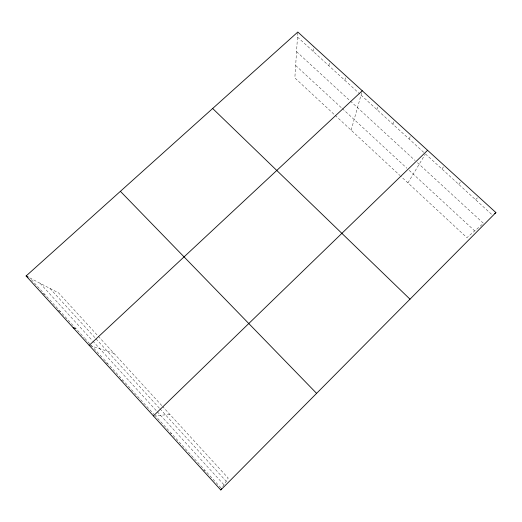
<?xml version="1.0" encoding="UTF-8"?>
<svg xmlns="http://www.w3.org/2000/svg" width="522" height="522" viewBox="0 0 522 522"><rect width="100%" height="100%" fill="white"/><g stroke="black" fill="none" stroke-linecap="round" stroke-linejoin="round"><path stroke-width="0.39" stroke-dasharray="2.61 1.96" d="M297.768 32.755L294.852 77.935L334.511 114.749M313.122 51.345L313.663 46.471M328.912 65.772L329.682 61.067M344.885 80.355L345.877 75.834M351.143 130.187L362.046 91.48M376.871 109.568L378.319 105.405M392.877 124.19L394.567 120.21M409.065 138.969L410.99 135.178M407.923 182.889L425.006 154.603M222.803 486.745L228.192 478.106L162.799 406.69M441.964 169.017L444.392 165.618M458.688 184.286L461.37 181.088M475.594 199.73L478.537 196.735M203.639 471.118L204.728 470.094M169.957 434.095L171.555 433.651M169.898 414.442L155.256 415.753L221.074 488.044M120.928 380.212L122.468 380.46M105.607 362.829L107.506 363.305M89.888 345.557L113.959 353.361M74.626 328.26L76.114 328.834M57.909 310.525L60.467 311.647M42.275 293.338L44.996 294.656M29.708 277.861L58.653 292.966L97.777 335.692M297.494 37.075L359.834 94.006M361.028 95.102L424.255 152.842M425.423 153.912L492.102 214.803M296.548 51.645L349.76 100.524M350.353 101.066L415.107 160.548M417.424 162.675L483.463 223.338L466.929 237.667L400.433 175.94M295.654 65.491L341.682 108.002M342.275 108.55L406.892 168.241M409.196 170.368L474.733 230.907M335.098 115.297L399.859 175.405M98.312 336.279L162.251 406.096M49.89 288.392L95.422 338.204M95.963 338.798L159.464 408.256M160.006 408.85L226.215 481.277M40.083 283.276L92.257 340.461M92.799 341.055L156.802 411.206M157.331 411.786L223.99 484.84M31.346 279.661L84.31 337.832M84.851 338.432L90.313 344.429M90.861 345.029L103.212 358.594M103.747 359.182L154.186 414.579"/><path stroke-width="0.78" d="M220.793 489.969L495.9 212.565L297.821 32.031L26.1 275.981L220.793 489.969L221.622 488.644M153.422 415.917L427.596 150.31M89.197 345.336L362.255 90.756M494.83 213.491L495.9 212.565M73.139 327.685L74.626 328.26M26.1 275.981L28.266 277.11M212.656 108.491L409.998 299.184M120.393 191.326L316.6 393.36"/></g></svg>
